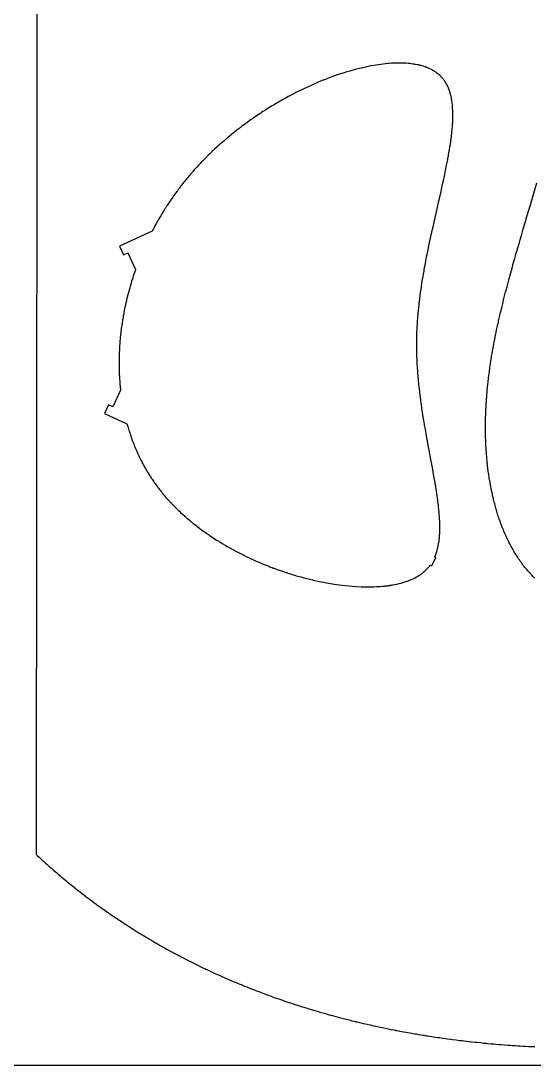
# Model space of a CAD drawing. Header units: metres. Extents: x 525 to 650, y -2 to 248.
# Drawn here: x 578.8 to 612, y -2.4 to 65.2 of the extents above; entities that cross this region are included whole.
import ezdxf

# ---------------------------------------------------------------- set-up
doc = ezdxf.new("R2010")
doc.units = ezdxf.units.M
doc.header["$MEASUREMENT"] = 0

msp = doc.modelspace()

# ---------------------------------------------------------------- linework, layer by layer
at = {"flags": 128}
for points in [[(650.1547, -2.443354), (650.1547, 247.556646), (525.1547, 247.556646), (525.1547, -2.443354), (650.1547, -2.443354)], [(579.817947, 83.893105), (579.756091, 11.202701)], [(587.276007, 51.598679), (585.164325, 50.613986), (585.417896, 50.070202), (585.689789, 50.196987), (586.196931, 49.109418), (586.167209, 49.024761), (586.147619, 48.96827), (586.108979, 48.855166), (586.08993, 48.798554), (586.052371, 48.685213), (586.015535, 48.571721), (585.99138, 48.495978), (585.944038, 48.344306), (585.90938, 48.230395), (585.886679, 48.154382), (585.842251, 48.002191), (585.820524, 47.926016), (585.778048, 47.773517), (585.697019, 47.467964), (585.658472, 47.314937), (585.621241, 47.16176), (585.603121, 47.08512), (585.57656, 46.970099), (585.550744, 46.855011), (585.538116, 46.797443), (585.505355, 46.643859), (585.489474, 46.567032), (585.466277, 46.451752), (585.443832, 46.336429), (585.432892, 46.278754), (585.411578, 46.163379), (585.401203, 46.10568), (585.385997, 46.01912), (585.366384, 45.903688), (585.356862, 45.845966), (585.342935, 45.759377), (585.329436, 45.672783), (585.322847, 45.629485), (585.300288, 45.475535), (585.289518, 45.398563), (585.274, 45.283112), (585.25925, 45.167675), (585.252162, 45.109963), (585.238564, 44.994558), (585.232054, 44.936866), (585.22265, 44.850341), (585.210788, 44.735007), (585.205146, 44.677355), (585.197048, 44.590897), (585.189385, 44.504466), (585.185718, 44.461261), (585.176472, 44.346086), (585.172141, 44.28852), (585.166011, 44.202201), (585.160319, 44.115919), (585.157638, 44.072793), (585.152606, 43.986572), (585.150255, 43.943477), (585.146936, 43.878856), (585.14006, 43.725786), (585.137146, 43.64931), (585.133432, 43.534674), (585.130507, 43.420136), (585.129341, 43.362906), (585.127602, 43.248528), (585.12703, 43.19138), (585.126544, 43.105713), (585.126592, 42.991596), (585.126914, 42.934584), (585.127771, 42.849126), (585.129077, 42.763742), (585.129898, 42.721079), (585.132639, 42.607407), (585.134309, 42.550624), (585.137191, 42.46552), (585.140525, 42.3805), (585.142361, 42.338023), (585.146374, 42.253135), (585.14855, 42.210725), (585.152026, 42.147153), (585.158838, 42.034267), (585.162547, 41.977888), (585.16849, 41.893403), (585.174889, 41.809018), (585.17826, 41.766864), (585.185344, 41.682635), (585.189057, 41.64056), (585.194842, 41.577499), (585.202956, 41.493513), (585.207185, 41.451562), (585.213744, 41.388688), (585.224068, 41.2945), (584.716926, 40.20693), (584.445033, 40.333716), (584.191462, 39.789931), (585.641021, 39.113991), (585.690832, 38.937681), (585.716619, 38.849866), (585.742996, 38.762283), (585.756406, 38.718579), (585.783668, 38.631349), (585.797521, 38.587824), (585.818578, 38.522648), (585.847172, 38.435961), (585.861691, 38.39271), (585.883749, 38.32795), (585.917462, 38.231074), (585.948062, 38.145232), (585.963586, 38.102407), (585.987151, 38.038291), (586.023129, 37.942394), (586.059863, 37.846832), (586.078515, 37.799178), (586.112142, 37.714672), (586.129181, 37.672522), (586.15502, 37.609425), (586.194414, 37.515073), (586.234571, 37.421077), (586.254936, 37.374214), (586.296239, 37.28076), (586.317177, 37.234171), (586.348944, 37.16446), (586.387153, 37.082112), (586.406484, 37.04105), (586.435767, 36.979597), (586.480332, 36.887736), (586.525668, 36.796262), (586.548625, 36.750671), (586.595119, 36.659786), (586.618657, 36.614493), (586.654325, 36.54674), (586.702563, 36.456757), (586.726972, 36.411919), (586.763951, 36.344854), (586.801367, 36.278021), (586.82024, 36.244693), (586.865413, 36.165929), (586.88823, 36.126673), (586.922746, 36.067945), (586.975171, 35.980211), (587.028379, 35.892911), (587.055277, 35.849424), (587.091447, 35.791613), (587.109662, 35.762782), (587.137149, 35.719627), (587.178749, 35.655104), (587.216098, 35.597963), (587.234905, 35.569468), (587.263278, 35.52682), (587.306208, 35.463062), (587.349583, 35.399564), (587.371437, 35.367912), (587.410564, 35.311805), (587.43026, 35.283829), (587.459968, 35.241963), (587.504903, 35.179387), (587.550285, 35.117077), (587.573143, 35.086024), (587.619196, 35.02412), (587.642391, 34.99327), (587.677392, 34.947123), (587.729638, 34.879135), (587.764773, 34.833998), (587.78833, 34.80399), (587.835766, 34.744176), (587.871622, 34.699491), (587.895658, 34.669785), (587.944044, 34.610575), (587.968394, 34.581071), (588.017404, 34.522265), (588.066826, 34.463727), (588.100001, 34.424852), (588.16689, 34.347462), (588.204829, 34.304141), (588.230246, 34.275345), (588.281377, 34.217956), (588.30709, 34.189363), (588.358809, 34.13238), (588.410916, 34.075668), (588.445868, 34.038011), (588.516279, 33.96306), (588.542857, 33.935078), (588.596293, 33.879318), (588.650101, 33.82383), (588.686178, 33.78699), (588.758818, 33.713674), (588.813721, 33.659006), (588.850521, 33.622712), (588.924595, 33.55049), (588.961866, 33.514562), (589.036872, 33.443071), (589.112489, 33.372069), (589.265523, 33.231533), (589.308988, 33.19236), (589.338068, 33.166331), (589.39647, 33.114481), (589.425792, 33.088659), (589.484675, 33.037223), (589.543875, 32.986065), (589.543875, 32.986065), (589.583515, 32.952113), (589.663209, 32.884579), (589.693235, 32.859381), (589.753514, 32.809193), (589.814094, 32.759284), (589.854646, 32.726166), (589.936141, 32.660301), (589.997601, 32.611228), (590.038734, 32.578667), (590.121377, 32.513919), (590.162885, 32.481732), (590.24627, 32.41773), (590.33014, 32.354227), (590.499297, 32.228719), (590.595259, 32.159), (590.659551, 32.112873), (590.702551, 32.082278), (590.788879, 32.021465), (590.853909, 31.976185), (590.897394, 31.946156), (590.984681, 31.886475), (591.028479, 31.856824), (591.11638, 31.797899), (591.20468, 31.73948), (591.382447, 31.624159), (591.4495, 31.581437), (591.494316, 31.553114), (591.584222, 31.496848), (591.629309, 31.468906), (591.719745, 31.413404), (591.810525, 31.358412), (591.99308, 31.249958), (592.03892, 31.223164), (592.130835, 31.16996), (592.223056, 31.117269), (592.408381, 31.013427), (592.501468, 30.962277), (592.688452, 30.861524), (592.876458, 30.762837), (593.255268, 30.571681), (593.308815, 30.545467), (593.416096, 30.493533), (593.52362, 30.442259), (593.595431, 30.408443), (593.64336, 30.386063), (593.739346, 30.341694), (593.847525, 30.292406), (593.919753, 30.259916), (593.967951, 30.23842), (594.064455, 30.195823), (594.136921, 30.164219), (594.185272, 30.143315), (594.282068, 30.101902), (594.330509, 30.081393), (594.427476, 30.040771), (594.524546, 30.000678), (594.718964, 29.922079), (594.828467, 29.8788), (594.901518, 29.85032), (594.950239, 29.8315), (595.047723, 29.794259), (595.12087, 29.766677), (595.169649, 29.748456), (595.267235, 29.712414), (595.31604, 29.694594), (595.413671, 29.659353), (595.511321, 29.624648), (595.706644, 29.556846), (595.779888, 29.531974), (595.828714, 29.515561), (595.926352, 29.483137), (595.975162, 29.467128), (596.07276, 29.435513), (596.17032, 29.404437), (596.365296, 29.343908), (596.414004, 29.329114), (596.511369, 29.299932), (596.608659, 29.271293), (596.80298, 29.215646), (596.899996, 29.188638), (597.093694, 29.13626), (597.286892, 29.086068), (597.671522, 28.992264), (597.719415, 28.981157), (597.815066, 28.959356), (597.910529, 28.938107), (598.100859, 28.897266), (598.195709, 28.877675), (598.384739, 28.840156), (598.572818, 28.804859), (598.945858, 28.740952), (599.038419, 28.726372), (599.222646, 28.698893), (599.405621, 28.67366), (599.767552, 28.629951), (600.473462, 28.569713), (600.816373, 28.553268), (601.151874, 28.545995), (601.31668, 28.545811), (601.640066, 28.552376), (601.798514, 28.559135), (601.954708, 28.568219), (602.031939, 28.573634), (602.184629, 28.586215), (602.26007, 28.593382), (602.334899, 28.601134), (602.37208, 28.605229), (602.519231, 28.623078), (602.591846, 28.632883), (602.663811, 28.643276), (602.699547, 28.648694), (602.770519, 28.65997), (602.805754, 28.66583), (602.858289, 28.674895), (603.13191, 28.728864), (603.26446, 28.759405), (603.39408, 28.792324), (603.457771, 28.809677), (603.582873, 28.846173), (603.644266, 28.865317), (603.704878, 28.88506), (603.734887, 28.895157), (603.852928, 28.937041), (603.910735, 28.958884), (603.967722, 28.981328), (603.995905, 28.992776), (604.051647, 29.016124), (604.079202, 29.028024), (604.12014, 29.046157), (604.226955, 29.096174), (604.279065, 29.122089), (604.330299, 29.148611), (604.355584, 29.162099), (604.405488, 29.189531), (604.430103, 29.203475), (604.466604, 29.224675), (604.514477, 29.253475), (604.53807, 29.268103), (604.573029, 29.290331), (604.607466, 29.312902), (604.624488, 29.324317), (604.653796, 29.344384), (604.673114, 29.357906), (604.711224, 29.385295), (604.730016, 29.399162), (604.767081, 29.427238), (604.803454, 29.455771), (604.827322, 29.475045), (604.843065, 29.488006), (604.874147, 29.514197), (604.891396, 29.529085), (604.925388, 29.5592), (604.95871, 29.589764), (604.980555, 29.610388), (604.994955, 29.624247), (605.023364, 29.652229), (605.054704, 29.684128), (605.075236, 29.705639), (605.088763, 29.720088), (605.115436, 29.749248), (605.135108, 29.771345), (605.148064, 29.786185), (605.173601, 29.816122), (605.186181, 29.83122), (605.210969, 29.861672), (605.235262, 29.892466), (605.251184, 29.913185), (605.261678, 29.927082), (605.282377, 29.955076), (605.386471, 29.906536), (605.640042, 30.450321), (605.58052, 30.478076), (605.595311, 30.512487), (605.604963, 30.535582), (605.623766, 30.582143), (605.63292, 30.605608), (605.650735, 30.652906), (605.667899, 30.700693), (605.678983, 30.732821), (605.686215, 30.754359), (605.7003, 30.797722), (605.708004, 30.822281), (605.72294, 30.87176), (605.737254, 30.921716), (605.746454, 30.955285), (605.752437, 30.977782), (605.764041, 31.023055), (605.776526, 31.074433), (605.784517, 31.108945), (605.789699, 31.132069), (605.799712, 31.178593), (605.806919, 31.213728), (605.81158, 31.237265), (605.820561, 31.284612), (605.824882, 31.308423), (605.833188, 31.356315), (605.841048, 31.404569), (605.855452, 31.502152), (605.855452, 31.502152), (605.859191, 31.529855), (605.866262, 31.585598), (605.872796, 31.641788), (605.876857, 31.679495), (605.879434, 31.704743), (605.88428, 31.755501), (605.889242, 31.81302), (605.892266, 31.851609), (605.894156, 31.877444), (605.897639, 31.92937), (605.899993, 31.96854), (605.901439, 31.99476), (605.904042, 32.047456), (605.907228, 32.127135), (605.90888, 32.180675), (605.911069, 32.28876), (605.911659, 32.350142), (605.911799, 32.391296), (605.911482, 32.474158), (605.911028, 32.515865), (605.909539, 32.599826), (605.907288, 32.684515), (605.905372, 32.741375), (605.90056, 32.85605), (605.898425, 32.89938), (605.893624, 32.986569), (605.88813, 33.074461), (605.884088, 33.133442), (605.875116, 33.252329), (605.867628, 33.342295), (605.862283, 33.402651), (605.850763, 33.524264), (605.844599, 33.585518), (605.831482, 33.708913), (605.817344, 33.833479), (605.786148, 34.086076), (605.776703, 34.15794), (605.770249, 34.206047), (605.756971, 34.302734), (605.736159, 34.448936), (605.721709, 34.547177), (605.711829, 34.61301), (605.691497, 34.745488), (605.667748, 34.895801), (605.651425, 34.996752), (605.640333, 35.064379), (605.617669, 35.200411), (605.600266, 35.303109), (605.564486, 35.510212), (605.527507, 35.719557), (605.502248, 35.860345), (605.48516, 35.95474), (605.450434, 36.144801), (605.410581, 36.360613), (605.383606, 36.50564), (605.328842, 36.798401), (605.217055, 37.394394), (605.160603, 37.697422), (605.104159, 38.003666), (605.076029, 38.157963), (605.038698, 38.364881), (605.020132, 38.468842), (604.992436, 38.625398), (604.951307, 38.861592), (604.924218, 39.019943), (604.910785, 39.09938), (604.890789, 39.218858), (604.855735, 39.432203), (604.838467, 39.539319), (604.81292, 39.700537), (604.78783, 39.862396), (604.775467, 39.943562), (604.751128, 40.106359), (604.739161, 40.187986), (604.721476, 40.310709), (604.698415, 40.474858), (604.687117, 40.557151), (604.670473, 40.680858), (604.654206, 40.804883), (604.646219, 40.867013), (604.618642, 41.08854), (604.605354, 41.199661), (604.586076, 41.366777), (604.567616, 41.534405), (604.558704, 41.618407), (604.54716, 41.7306), (604.541537, 41.786778), (604.533291, 41.871144), (604.521358, 41.997914), (604.511198, 42.110818), (604.506281, 42.167346), (604.49911, 42.252231), (604.488827, 42.379767), (604.479123, 42.507547), (604.474494, 42.571527), (604.466637, 42.685415), (604.462891, 42.742428), (604.457502, 42.828031), (604.449948, 42.956624), (604.443042, 43.085438), (604.439836, 43.149925), (604.43393, 43.279058), (604.431233, 43.343703), (604.427513, 43.440765), (604.423617, 43.555946), (604.421881, 43.613595), (604.419546, 43.70014), (604.416657, 43.830114), (604.414517, 43.960271), (604.413733, 44.025417), (604.412746, 44.15584), (604.412546, 44.221115), (604.41262, 44.319107), (604.413424, 44.449904), (604.414134, 44.515363), (604.415586, 44.613623), (604.417511, 44.711969), (604.418652, 44.761173), (604.420941, 44.847407), (604.42267, 44.90493), (604.426611, 45.020054), (604.42882, 45.077653), (604.433709, 45.192922), (604.439219, 45.30828), (604.443231, 45.385232), (604.446056, 45.436554), (604.452059, 45.539241), (604.455641, 45.597029), (604.463243, 45.712654), (604.471422, 45.828343), (604.477189, 45.905501), (604.481172, 45.956953), (604.489466, 46.059887), (604.499313, 46.17573), (604.506177, 46.252982), (604.510883, 46.304492), (604.520607, 46.407531), (604.528168, 46.484826), (604.543969, 46.639446), (604.560653, 46.794095), (604.572255, 46.897204), (604.596579, 47.103427), (604.603683, 47.161425), (604.618231, 47.277413), (604.633221, 47.393386), (604.643456, 47.470689), (604.664492, 47.625261), (604.680752, 47.741152), (604.691818, 47.818392), (604.714475, 47.972813), (604.726062, 48.049991), (604.749735, 48.204273), (604.774056, 48.358444), (604.790619, 48.461157), (604.824549, 48.666401), (604.84409, 48.781734), (604.857293, 48.858573), (604.884108, 49.012122), (604.897714, 49.088828), (604.925308, 49.242098), (604.953394, 49.395164), (604.972378, 49.497089), (605.010942, 49.700631), (605.0256, 49.776849), (605.055218, 49.929095), (605.085223, 50.081075), (605.105429, 50.18224), (605.146296, 50.384183), (605.177317, 50.535283), (605.198162, 50.635839), (605.240215, 50.836508), (605.261408, 50.936612), (605.304096, 51.136339), (605.347137, 51.335397), (605.434062, 51.731378), (605.466877, 51.879094), (605.532732, 52.173177), (605.598731, 52.46537), (605.642719, 52.65906), (605.730417, 53.043641), (605.846123, 53.550226), (605.903157, 53.80069), (605.987315, 54.172634), (606.042301, 54.417982), (606.069409, 54.539842), (606.109544, 54.721589), (606.161988, 54.961917), (606.187714, 55.081202), (606.225638, 55.259003), (606.262715, 55.435424), (606.280918, 55.523107), (606.328305, 55.755169), (606.351337, 55.870223), (606.385012, 56.041555), (606.417591, 56.211359), (606.433453, 56.295678), (606.454142, 56.40749), (606.464284, 56.46313), (606.464284, 56.46313), (606.479241, 56.546254), (606.501082, 56.670177), (606.519881, 56.779552), (606.529059, 56.833961), (606.542541, 56.915224), (606.562113, 57.03632), (606.580882, 57.156447), (606.589958, 57.216142), (606.620511, 57.426375), (606.634754, 57.530293), (606.648285, 57.633399), (606.654779, 57.684645), (606.667213, 57.786516), (606.673149, 57.837138), (606.681695, 57.912678), (606.692414, 58.012654), (606.697478, 58.062321), (606.7047, 58.136417), (606.711467, 58.210023), (606.714678, 58.246641), (606.722668, 58.343684), (606.726347, 58.391872), (606.731466, 58.463733), (606.736099, 58.535087), (606.738231, 58.570573), (606.742121, 58.641157), (606.743877, 58.676256), (606.746274, 58.728659), (606.749822, 58.821094), (606.751249, 58.866959), (606.752951, 58.935314), (606.75412, 59.003134), (606.754502, 59.036842), (606.754858, 59.103851), (606.754831, 59.137151), (606.754529, 59.186844), (606.753638, 59.25262), (606.75298, 59.2853), (606.751727, 59.334059), (606.74924, 59.406607), (606.740384, 59.575707), (606.734362, 59.658727), (606.727256, 59.740715), (606.723292, 59.781318), (606.714529, 59.861739), (606.709727, 59.901553), (606.701992, 59.960777), (606.690675, 60.038806), (606.684581, 60.077416), (606.674892, 60.134824), (606.664538, 60.191618), (606.65911, 60.219783), (606.643805, 60.294133), (606.635698, 60.330891), (606.622961, 60.385505), (606.609529, 60.439488), (606.602549, 60.46624), (606.58806, 60.519267), (606.580548, 60.54554), (606.568944, 60.584646), (606.547309, 60.653269), (606.536005, 60.687146), (606.524374, 60.720732), (606.518436, 60.737415), (606.50631, 60.770561), (606.500123, 60.787024), (606.490687, 60.81158), (606.477811, 60.844062), (606.471247, 60.860192), (606.461243, 60.884247), (606.445878, 60.920015), (606.431858, 60.951489), (606.424719, 60.967114), (606.413849, 60.990409), (606.397178, 61.025032), (606.380067, 61.059271), (606.371345, 61.076245), (606.339428, 61.135812), (606.322936, 61.165134), (606.306087, 61.194146), (606.297527, 61.208535), (606.280137, 61.23708), (606.271305, 61.251235), (606.257887, 61.272321), (606.239676, 61.30016), (606.230433, 61.313962), (606.216395, 61.334516), (606.194948, 61.365012), (606.175487, 61.391782), (606.165617, 61.405047), (606.150634, 61.424794), (606.127763, 61.454076), (606.104411, 61.48295), (606.092554, 61.497234), (606.071175, 61.522373), (606.060341, 61.534821), (606.04391, 61.553339), (606.018853, 61.580771), (605.993303, 61.607787), (605.980342, 61.621138), (605.954046, 61.647527), (605.94071, 61.660564), (605.920471, 61.679923), (605.899949, 61.699043), (605.88611, 61.711658), (605.858058, 61.736573), (605.843844, 61.748872), (605.815046, 61.773156), (605.785755, 61.797019), (605.765954, 61.812695), (605.725703, 61.843489), (605.710386, 61.854846), (605.679391, 61.877245), (605.647915, 61.899227), (605.626666, 61.913651), (605.583536, 61.941945), (605.550637, 61.962681), (605.528445, 61.976275), (605.483439, 62.002911), (605.460627, 62.015954), (605.41439, 62.041491), (605.367342, 62.066296), (605.270839, 62.113718), (605.252391, 62.122286), (605.215163, 62.139115), (605.177494, 62.155536), (605.152138, 62.166258), (605.100847, 62.187159), (605.061876, 62.202361), (605.035656, 62.212271), (604.982649, 62.231552), (604.955864, 62.240923), (604.901733, 62.259128), (604.846861, 62.276617), (604.734923, 62.309457), (604.692201, 62.321038), (604.663496, 62.328538), (604.605554, 62.343005), (604.576318, 62.349974), (604.517323, 62.363382), (604.457633, 62.376085), (604.336202, 62.399386), (604.305422, 62.404773), (604.243361, 62.415023), (604.180637, 62.424577), (604.053231, 62.441598), (603.988564, 62.44907), (603.857332, 62.461941), (603.723621, 62.472062), (603.448981, 62.484104), (603.396442, 62.485151), (603.361237, 62.485637), (603.290402, 62.486103), (603.254772, 62.486083), (603.183096, 62.485538), (603.110867, 62.484321), (602.964782, 62.479876), (602.927927, 62.478348), (602.853822, 62.474791), (602.779196, 62.470569), (602.628412, 62.460138), (602.552267, 62.453931), (602.398507, 62.439545), (602.242834, 62.422537), (601.925969, 62.380709), (601.76489, 62.355914), (601.437719, 62.298629), (601.104235, 62.231166), (600.420124, 62.066119), (600.070392, 61.968739), (599.893802, 61.91638), (599.716139, 61.861591), (599.626922, 61.83329), (599.267647, 61.714077), (599.086665, 61.650887), (598.90486, 61.585326), (598.813666, 61.55166), (598.630733, 61.482566), (598.539007, 61.44714), (598.447117, 61.411131), (598.401113, 61.392909), (598.031775, 61.241917), (597.846328, 61.162967), (597.660436, 61.081732), (597.567341, 61.040262), (597.380887, 60.955623), (597.287542, 60.912458), (597.194128, 60.868732), (597.147398, 60.846658), (596.960337, 60.756968), (596.866736, 60.711288), (596.773097, 60.665053), (596.726266, 60.641728), (596.632584, 60.594665), (596.585735, 60.570926), (596.515454, 60.535061), (596.328014, 60.437915), (596.234295, 60.388523), (596.234295, 60.388523), (596.140585, 60.338587), (596.093736, 60.313416), (596.000053, 60.262667), (595.953222, 60.237091), (595.882989, 60.198473), (595.789377, 60.146512), (595.742587, 60.120331), (595.672423, 60.080808), (595.567233, 60.02096), (595.193901, 59.802728), (595.007731, 59.69045), (594.821967, 59.576081), (594.729254, 59.518117), (594.544203, 59.400636), (594.451879, 59.341122), (594.359697, 59.281095), (594.313663, 59.25089), (594.129917, 59.128794), (594.038293, 59.066984), (593.946843, 59.004668), (593.901186, 58.973321), (593.810012, 58.910249), (593.764496, 58.878524), (593.696315, 58.830703), (593.51506, 58.701807), (593.424751, 58.636612), (593.334664, 58.570923), (593.289706, 58.537893), (593.199966, 58.471464), (593.155185, 58.438065), (593.088128, 58.387737), (592.998936, 58.320206), (592.954436, 58.286257), (592.887807, 58.235105), (592.788142, 58.157866), (592.611817, 58.019042), (592.524079, 57.948909), (592.436635, 57.878296), (592.393025, 57.842811), (592.306033, 57.771483), (592.262652, 57.73564), (592.19773, 57.681655), (592.111446, 57.60926), (592.068426, 57.572886), (592.00405, 57.518105), (591.907841, 57.435437), (591.822686, 57.361459), (591.780239, 57.324294), (591.716735, 57.26833), (591.621857, 57.183894), (591.527443, 57.098874), (591.480413, 57.056145), (591.314172, 56.903044), (591.231636, 56.825809), (591.1495, 56.748118), (591.108584, 56.709103), (591.027059, 56.630734), (590.986452, 56.59138), (590.92574, 56.532139), (590.845162, 56.452758), (590.805035, 56.4129), (590.745049, 56.352904), (590.655537, 56.26244), (590.576446, 56.181556), (590.537072, 56.140949), (590.478226, 56.079831), (590.390448, 55.987691), (590.303267, 55.894997), (590.259905, 55.848442), (590.183195, 55.76534), (590.145024, 55.723625), (590.087999, 55.660851), (590.002991, 55.566235), (589.918626, 55.471075), (589.876687, 55.423292), (589.793305, 55.327321), (589.751864, 55.279133), (589.690018, 55.206599), (589.655169, 55.165397), (589.585841, 55.082704), (589.517004, 54.999631), (589.471388, 54.944039), (589.441098, 54.906885), (589.380813, 54.832358), (589.313459, 54.748166), (589.268833, 54.691835), (589.239204, 54.654192), (589.180242, 54.578691), (589.136279, 54.52188), (589.107094, 54.483918), (589.049019, 54.407785), (589.02013, 54.369615), (588.962648, 54.293069), (588.905563, 54.21625), (588.867726, 54.164888), (588.792584, 54.061806), (588.729734, 53.974466), (588.688114, 53.916054), (588.660493, 53.877032), (588.605551, 53.798795), (588.564607, 53.73995), (588.537437, 53.70064), (588.483398, 53.621833), (588.456529, 53.582335), (588.403094, 53.503154), (588.350063, 53.423729), (588.314933, 53.370643), (588.245213, 53.264152), (588.206313, 53.204065), (588.180507, 53.163933), (588.129199, 53.083495), (588.103697, 53.043189), (588.053001, 52.962405), (588.002712, 52.881394), (587.969414, 52.827262), (587.903364, 52.718701), (587.878783, 52.67789), (587.82993, 52.596105), (587.781489, 52.514105), (587.749424, 52.45932), (587.685844, 52.349471), (587.638642, 52.266842), (587.607404, 52.211642), (587.545482, 52.100973), (587.514798, 52.045506), (587.453985, 51.934309), (587.393915, 51.822768), (587.354281, 51.74822), (587.276007, 51.598679)], [(612.047686, 29.116895), (612.006153, 29.158117), (611.964924, 29.19967), (611.937606, 29.227557), (611.883374, 29.28377), (611.830512, 29.339676), (611.795558, 29.377261), (611.772384, 29.402457), (611.726339, 29.453183), (611.692073, 29.491519), (611.669355, 29.517214), (611.624224, 29.568938), (611.60181, 29.594965), (611.557284, 29.647349), (611.51316, 29.700173), (611.483968, 29.735633), (611.464605, 29.759381), (611.426116, 29.807135), (611.374428, 29.872442), (611.34029, 29.91633), (611.317672, 29.945745), (611.272775, 30.004947), (611.265243, 30.014985), (611.236111, 30.054109), (611.21683, 30.080262), (611.178601, 30.13274), (611.159652, 30.159063), (611.122082, 30.211876), (611.084943, 30.26491), (611.060422, 30.300386), (611.011941, 30.371627), (610.987297, 30.408412), (610.93859, 30.482278), (610.890647, 30.556534), (610.859104, 30.606252), (610.838259, 30.639491), (610.797007, 30.706192), (610.774057, 30.74384), (610.728698, 30.819413), (610.684052, 30.89535), (610.65468, 30.946175), (610.635272, 30.980145), (610.596863, 31.048296), (610.575497, 31.086752), (610.533272, 31.163922), (610.491717, 31.241435), (610.464383, 31.293298), (610.446322, 31.327956), (610.410586, 31.397469), (610.390709, 31.436684), (610.351435, 31.51536), (610.312794, 31.594358), (610.287382, 31.647201), (610.270594, 31.682508), (610.237384, 31.753308), (610.218915, 31.793241), (610.182434, 31.87334), (610.146553, 31.953745), (610.122964, 32.007517), (610.107384, 32.04344), (610.076571, 32.115462), (610.059441, 32.156078), (610.025615, 32.237531), (609.992362, 32.319275), (609.970509, 32.373933), (609.95608, 32.410442), (609.927554, 32.48363), (609.905301, 32.541681), (609.890618, 32.58046), (609.861614, 32.658201), (609.847292, 32.697164), (609.819006, 32.775272), (609.791194, 32.853623), (609.772915, 32.905989), (609.760843, 32.94096), (609.736976, 33.011041), (609.732985, 33.022885), (609.711018, 33.088727), (609.696569, 33.132653), (609.668137, 33.220578), (609.654152, 33.264576), (609.626637, 33.352646), (609.599724, 33.440811), (609.582112, 33.499639), (609.570515, 33.538881), (609.547667, 33.617419), (609.535518, 33.65986), (609.511616, 33.744803), (609.488235, 33.829829), (609.472934, 33.886558), (609.462859, 33.924398), (609.44301, 34.000124), (609.43202, 34.042747), (609.410413, 34.128054), (609.3893, 34.213438), (609.375496, 34.270403), (609.348532, 34.384436), (609.328866, 34.470049), (609.316018, 34.527165), (609.290946, 34.641497), (609.278719, 34.698712), (609.254876, 34.813238), (609.23184, 34.927891), (609.216925, 35.004396), (609.207177, 35.055431), (609.188142, 35.157572), (609.172558, 35.24383), (609.162408, 35.301373), (609.14268, 35.416548), (609.133099, 35.474181), (609.114497, 35.589535), (609.096637, 35.705005), (609.085137, 35.78205), (609.07765, 35.833442), (609.063104, 35.936292), (609.05127, 36.023142), (609.043603, 36.081077), (609.028798, 36.19703), (609.021657, 36.255048), (609.007898, 36.371167), (608.994827, 36.487394), (608.986493, 36.564939), (608.981104, 36.616662), (608.970725, 36.720171), (608.958346, 36.851294), (608.950558, 36.938782), (608.945572, 36.997141), (608.936089, 37.113935), (608.929403, 37.201598), (608.925147, 37.260071), (608.917116, 37.377095), (608.917116, 37.377095), (608.91334, 37.435644), (608.906262, 37.552818), (608.899812, 37.670091), (608.89586, 37.748328), (608.893378, 37.80051), (608.88878, 37.904933), (608.886228, 37.968296), (608.881656, 38.095108), (608.877789, 38.22203), (608.875599, 38.306706), (608.874311, 38.363184), (608.872146, 38.476204), (608.87109, 38.545314), (608.869586, 38.683432), (608.868883, 38.821414), (608.868854, 38.913327), (608.869028, 38.974569), (608.869836, 39.096975), (608.870795, 39.185044), (608.871607, 39.243727), (608.873646, 39.361022), (608.874871, 39.419635), (608.877727, 39.536791), (608.881121, 39.653856), (608.88368, 39.731849), (608.885517, 39.783822), (608.8895, 39.887716), (608.893182, 39.975321), (608.895797, 40.033697), (608.901414, 40.150384), (608.904414, 40.208695), (608.910792, 40.325253), (608.917673, 40.441725), (608.922536, 40.519325), (608.932919, 40.674416), (608.939141, 40.761589), (608.943439, 40.819679), (608.952398, 40.935798), (608.957056, 40.993827), (608.966728, 41.109824), (608.976871, 41.225741), (608.983892, 41.302975), (608.99855, 41.457338), (609.007154, 41.544106), (609.013031, 41.601928), (609.025125, 41.717513), (609.031341, 41.775277), (609.044106, 41.890748), (609.057315, 42.006144), (609.066364, 42.083033), (609.085044, 42.236712), (609.095888, 42.323099), (609.103252, 42.380668), (609.118299, 42.495751), (609.125981, 42.553265), (609.141662, 42.668241), (609.15776, 42.783145), (609.168722, 42.859709), (609.191195, 43.012743), (609.21072, 43.141769), (609.22402, 43.227739), (609.233013, 43.285031), (609.251297, 43.399563), (609.265271, 43.485418), (609.293882, 43.657015), (609.323368, 43.828463), (609.343507, 43.94268), (609.357145, 44.018789), (609.384925, 44.17092), (609.400845, 44.256444), (609.433302, 44.427387), (609.46656, 44.598194), (609.489163, 44.711992), (609.504419, 44.787826), (609.535366, 44.939418), (609.553024, 45.024647), (609.588864, 45.195014), (609.625385, 45.365266), (609.650098, 45.478705), (609.666732, 45.554304), (609.700371, 45.705439), (609.719505, 45.790416), (609.75822, 45.960295), (609.797512, 46.130076), (609.824017, 46.24321), (609.841821, 46.31861), (609.877745, 46.469356), (609.898132, 46.55412), (609.939284, 46.723585), (609.980925, 46.892966), (610.008948, 47.005842), (610.0656, 47.231491), (610.087046, 47.316075), (610.130256, 47.485189), (610.173876, 47.654233), (610.203177, 47.766892), (610.262285, 47.992124), (610.329551, 48.245378), (610.374825, 48.414141), (610.405189, 48.526619), (610.466337, 48.751503), (610.506755, 48.899034), (610.588241, 49.193985), (610.670538, 49.488799), (610.725818, 49.68527), (610.762846, 49.816222), (610.837289, 50.078061), (610.864329, 50.172722), (610.903491, 50.309433), (610.982168, 50.582775), (611.061274, 50.85602), (611.114227, 51.038135), (611.220592, 51.402261), (611.294539, 51.654277), (611.443046, 52.158172), (611.554831, 52.536001), (611.778979, 53.291529), (612.0032, 54.04704), (612.201919, 54.718739)], [(579.756091, 11.202701), (579.821094, 11.142175), (579.951428, 11.021591), (580.082196, 10.901633), (580.169615, 10.822007), (580.228001, 10.769077), (580.345031, 10.663586), (580.477097, 10.545495), (580.565381, 10.467113), (580.624343, 10.415012), (580.742523, 10.311176), (580.83138, 10.23362), (580.890725, 10.182068), (581.009669, 10.079332), (581.069268, 10.028146), (581.18872, 9.92614), (581.308509, 9.824621), (581.388557, 9.757211), (581.442005, 9.712391), (581.549101, 9.623038), (581.685026, 9.5105), (581.775879, 9.435815), (581.836553, 9.386175), (581.958151, 9.287259), (582.049571, 9.213388), (582.110621, 9.164291), (582.232974, 9.066459), (582.294275, 9.017723), (582.417128, 8.920611), (582.540315, 8.82398), (582.622625, 8.759825), (582.67758, 8.717173), (582.787688, 8.632153), (582.880795, 8.560712), (582.942971, 8.513233), (583.06757, 8.418634), (583.129994, 8.371513), (583.255091, 8.277629), (583.380518, 8.184221), (583.464319, 8.122212), (583.520269, 8.080991), (583.632363, 7.998829), (583.69553, 7.952778), (583.822112, 7.861031), (583.949023, 7.769757), (584.033813, 7.709171), (584.09042, 7.668897), (584.20383, 7.588628), (584.331726, 7.498772), (584.417172, 7.439129), (584.474216, 7.399484), (584.5885, 7.320472), (584.674381, 7.261457), (584.731717, 7.222229), (584.84658, 7.144053), (584.904109, 7.105103), (585.019359, 7.027482), (585.134866, 6.950232), (585.212014, 6.898936), (585.366651, 6.796839), (585.513857, 6.700532), (585.612223, 6.636656), (585.677901, 6.594217), (585.8095, 6.509689), (585.908412, 6.446599), (585.974454, 6.404684), (586.10678, 6.321202), (586.173065, 6.279635), (586.305875, 6.19685), (586.439007, 6.114528), (586.527941, 6.059904), (586.58731, 6.023602), (586.706238, 5.951273), (586.813857, 5.886268), (586.885718, 5.843097), (587.029715, 5.75715), (587.101851, 5.714376), (587.246399, 5.629222), (587.391314, 5.544596), (587.488128, 5.488471), (587.552761, 5.451185), (587.682243, 5.376925), (587.755204, 5.335336), (587.9014, 5.252553), (588.047961, 5.170296), (588.145871, 5.115749), (588.211234, 5.079514), (588.342177, 5.007355), (588.489832, 4.926672), (588.588471, 4.873173), (588.65432, 4.837637), (588.786234, 4.766875), (588.885357, 4.714074), (588.951529, 4.679002), (589.084088, 4.609168), (589.150475, 4.574406), (589.283463, 4.50519), (589.416738, 4.436386), (589.505747, 4.390746), (589.684145, 4.300013), (589.706429, 4.288748), (589.840231, 4.221435), (589.929518, 4.176822), (590.108302, 4.088223), (590.197798, 4.044235), (590.376996, 3.956883), (590.55647, 3.870357), (590.676271, 3.813131), (590.756205, 3.775183), (590.916236, 3.699771), (591.076481, 3.625004), (591.18343, 3.575515), (591.254781, 3.542681), (591.39761, 3.477392), (591.504842, 3.428755), (591.576382, 3.396487), (591.719587, 3.332327), (591.791252, 3.300435), (591.934706, 3.237023), (592.078325, 3.174109), (592.174163, 3.132441), (592.238095, 3.104784), (592.366057, 3.049763), (592.528193, 2.980684), (592.636399, 2.934975), (592.708587, 2.904656), (592.853085, 2.844383), (592.961564, 2.799497), (593.033934, 2.769725), (593.178795, 2.710544), (593.251286, 2.681135), (593.396388, 2.622678), (593.541649, 2.564701), (593.638578, 2.526316), (593.832649, 2.450183), (593.996615, 2.386604), (594.106037, 2.344551), (594.179034, 2.316664), (594.325146, 2.261245), (594.434832, 2.219989), (594.508006, 2.192632), (594.654469, 2.13827), (594.72776, 2.111265), (594.874456, 2.057604), (595.021308, 2.004409), (595.119295, 1.969204), (595.315475, 1.899411), (595.481213, 1.841162), (595.591813, 1.802653), (595.665595, 1.777124), (595.813271, 1.726409), (595.924128, 1.688673), (595.99808, 1.663658), (596.146099, 1.61397), (596.220164, 1.589296), (596.368409, 1.540289), (596.516804, 1.491734), (596.615817, 1.459615), (596.814043, 1.395977), (596.981503, 1.342903), (597.093248, 1.307834), (597.16779, 1.284595), (597.316987, 1.23845), (597.428981, 1.204133), (597.503691, 1.181394), (597.653219, 1.136249), (597.728039, 1.113841), (597.877788, 1.069358), (598.027683, 1.025315), (598.127695, 0.996197), (598.327912, 0.938545), (598.497046, 0.890505), (598.609904, 0.858785), (598.685188, 0.837774), (598.835864, 0.796078), (598.948966, 0.765091), (599.024412, 0.744567), (599.175412, 0.703845), (599.250965, 0.683645), (599.40218, 0.643568), (599.553537, 0.603921), (599.654521, 0.577727), (599.856679, 0.525909), (600.027445, 0.482778), (600.141389, 0.454323), (600.217396, 0.435485), (600.369515, 0.398128), (600.483697, 0.370388), (600.559862, 0.352026), (600.712297, 0.315619), (600.788567, 0.297574), (600.941212, 0.261798), (601.093997, 0.226442), (601.195931, 0.203104), (601.399983, 0.156985), (601.612767, 0.109739), (601.754771, 0.078688), (601.849506, 0.058184), (602.039134, 0.01765), (602.039134, 0.01765), (602.181492, -0.012337), (602.276462, -0.032131), (602.46656, -0.07125), (602.561688, -0.090575), (602.752098, -0.128755), (602.942716, -0.166311), (603.069909, -0.191002), (603.154756, -0.207309), (603.324572, -0.239557), (603.457946, -0.264519), (603.546865, -0.280984), (603.72471, -0.31349), (603.813636, -0.329532), (603.991495, -0.361197), (604.169363, -0.392303), (604.287946, -0.412732), (604.367004, -0.426214), (604.525124, -0.452852), (604.699385, -0.481705), (604.815564, -0.500648), (604.893018, -0.513147), (605.047931, -0.537835), (605.164119, -0.556081), (605.24158, -0.568117), (605.396506, -0.591882), (605.473971, -0.603611), (605.628905, -0.626764), (605.783846, -0.649511), (605.887142, -0.664451), (606.093744, -0.693795), (606.268071, -0.718), (606.384294, -0.733855), (606.616749, -0.764894), (606.732981, -0.78008), (606.965456, -0.809784), (607.197943, -0.838605), (607.352941, -0.85733), (607.456276, -0.869596), (607.662955, -0.893613), (607.837347, -0.913342), (607.953613, -0.926223), (608.186154, -0.951339), (608.302428, -0.963573), (608.534988, -0.9874), (608.767559, -1.010372), (608.922614, -1.025214), (609.025987, -1.034899), (609.232739, -1.05377), (609.407194, -1.069174), (609.523502, -1.079182), (609.756125, -1.098569), (609.872441, -1.107949), (610.105083, -1.126087), (610.337736, -1.143397), (610.492845, -1.154478), (610.596254, -1.161663), (610.803079, -1.175545), (610.977595, -1.186756), (611.093942, -1.193976), (611.326646, -1.207804), (611.443002, -1.214414), (611.675724, -1.227027), (611.908457, -1.238834), (612.063618, -1.246259)]]:
    msp.add_lwpolyline(points, dxfattribs=at)

doc.saveas('drawing.dxf')
